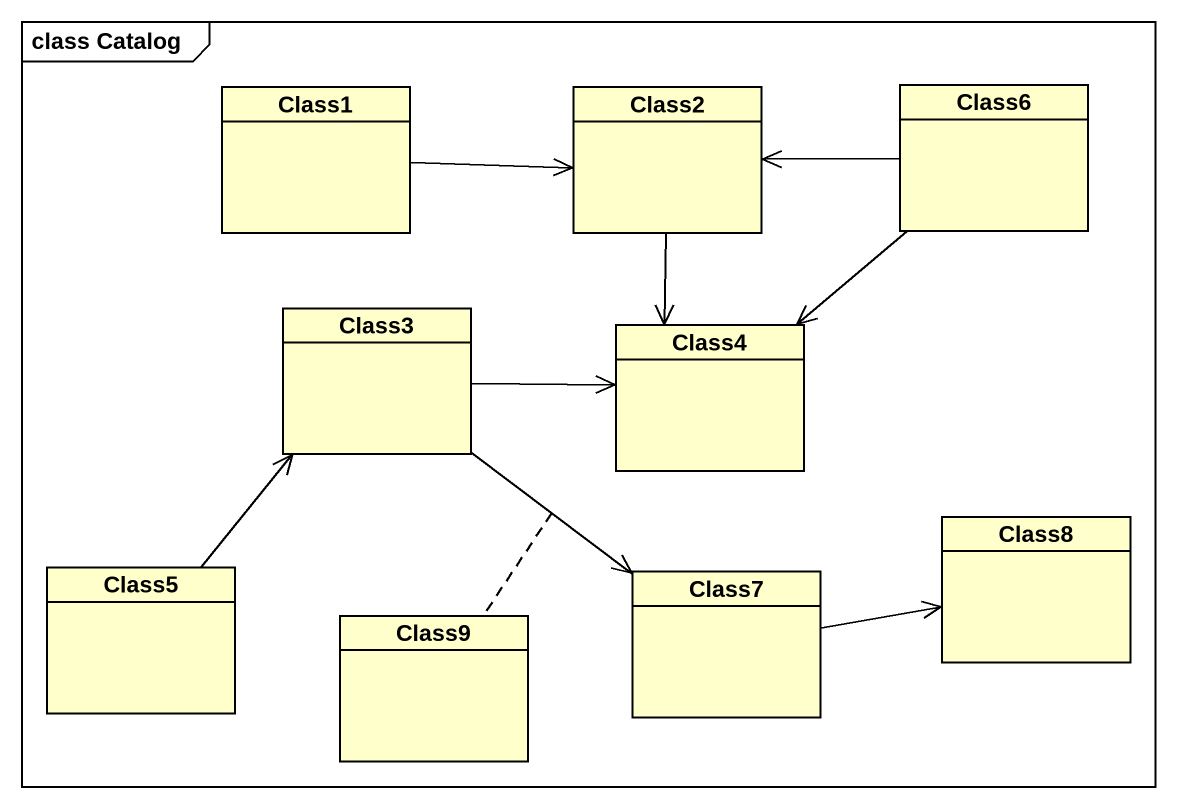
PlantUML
@startuml
mainframe class Catalog
hide circle
hide empty members
class Class1
class Class2
class Class6
class Class3
class Class4
class Class5
class Class7
class Class8
class Class9
Class1 -right-> Class2
Class2 --> Class4
Class6 -left-> Class2
Class6 --> Class4
Class3 -right-> Class4
Class3 --> Class7
(Class3, Class7) .. Class9
Class5 -up-> Class3
Class7 -right-> Class8
@enduml
